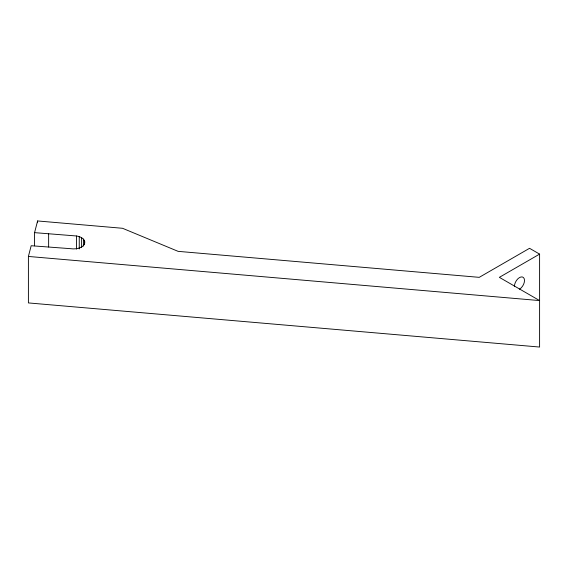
<?xml version="1.0" encoding="UTF-8"?>
<svg xmlns="http://www.w3.org/2000/svg" width="568" height="568" viewBox="0 0 568 568"><rect width="100%" height="100%" fill="white"/><g stroke="black" fill="none" stroke-linecap="round" stroke-linejoin="round"><path stroke-width="0.85" d="M34.563 232.646L37.595 220.952L122.539 228.286L178.125 251.354L479.236 277.347L529.539 248.301L539.6 254.109L539.6 347.048L28.4 302.921L28.4 256.452L31.176 245.731L70.617 248.677A11.381 6.575 0 0 0 84.561 244.027C86.258 239.263 80.365 236.465 76.51 235.983L34.563 232.646L34.563 245.802M539.6 254.109L499.357 277.347L539.6 300.579L28.4 256.452M84.561 240.626L84.561 244.133M83.425 239.043L83.425 246.058M81.614 237.68L81.614 247.328M79.257 236.636L79.257 248.912M76.51 235.983L76.51 249.132M48.635 233.86L48.635 247.016M37.595 220.952L37.595 222.706M514.445 286.286A7.114 4.111 -60 0 1 519.479 277.575A7.114 4.111 -60 0 1 524.505 280.478A7.114 4.111 -60 0 1 519.479 289.19"/></g></svg>
